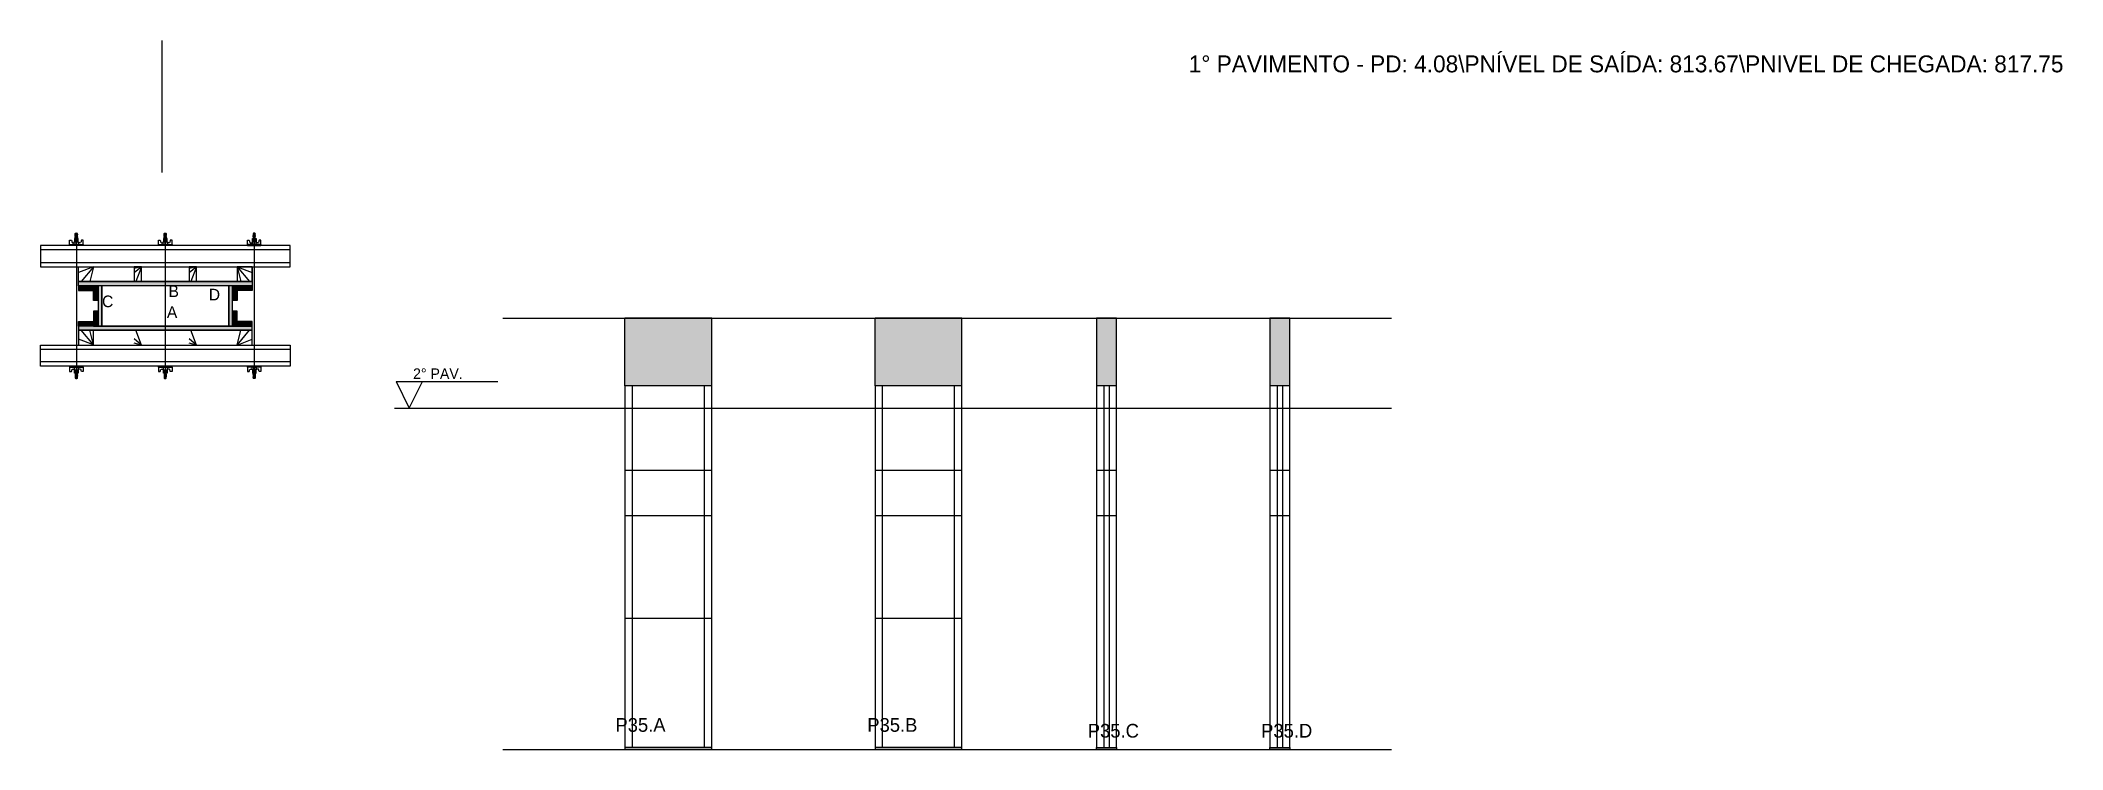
# Model space of a CAD drawing. Header units: metres. Extents: x 4707 to 6618, y 4066 to 4737.
import ezdxf

# ---------------------------------------------------------------- set-up
doc = ezdxf.new("R2010")
doc.units = ezdxf.units.M
for name, color, linetype in [('CHAPA', 7, 'Continuous'), ('COTA', 7, 'Continuous'), ('Hachura', 7, 'Continuous'), ('Madeira', 7, 'Continuous'), ('NIVEL 1° PAV.', 7, 'Continuous'), ('NIVEL 2° PAV.', 7, 'Continuous'), ('NOMENCLATURA', 7, 'Continuous'), ('Nível', 7, 'Continuous'), ('Painéis', 7, 'Continuous'), ('Perfil Metálico', 7, 'Continuous'), ('SARR_2.2x7', 7, 'Continuous'), ('SARRAFO', 7, 'Continuous'), ('Texto Seção', 7, 'Continuous'), ('TEXTO_GERAL', 7, 'Continuous')]:
    doc.layers.add(name, color=color, linetype=linetype)

msp = doc.modelspace()

# ---------------------------------------------------------------- hatches: boundary and pattern name
at = {"layer": 'COTA'}
h = msp.add_hatch(color=7, dxfattribs=at)
h.dxf.hatch_style = 1
h.paths.add_polyline_path([(5341.6, 4409.8), (5341.6, 4473.8), (5341.6, 4473.8), (5259.6, 4473.8), (5259.6, 4473.8), (5259.6, 4409.8), (5259.6, 4409.8), (5341.6, 4409.8)])
h = msp.add_hatch(color=7, dxfattribs=at)
h.dxf.hatch_style = 1
h.paths.add_polyline_path([(5496.1, 4473.8), (5496.1, 4409.8), (5496.1, 4409.8), (5578.1, 4409.8), (5578.1, 4409.8), (5578.1, 4473.8), (5578.1, 4473.8), (5496.1, 4473.8)])
h = msp.add_hatch(color=7, dxfattribs=at)
h.dxf.hatch_style = 1
h.paths.add_polyline_path([(5724.1, 4409.8), (5724.1, 4473.8), (5724.1, 4473.8), (5705.1, 4473.8), (5705.1, 4473.8), (5705.1, 4409.8), (5705.1, 4409.8), (5724.1, 4409.8)])
h = msp.add_hatch(color=7, dxfattribs=at)
h.dxf.hatch_style = 1
h.paths.add_polyline_path([(5887.9, 4409.8), (5887.9, 4473.8), (5887.9, 4473.8), (5868.9, 4473.8), (5868.9, 4473.8), (5868.9, 4409.8), (5868.9, 4409.8), (5887.9, 4409.8)])
at = {"layer": 'Hachura'}
h = msp.add_hatch(color=7, dxfattribs=at)
h.dxf.hatch_style = 1
h.paths.add_polyline_path([(4743.2, 4504.4), (4743.2, 4508.4), (4743.2, 4508.4), (4907.2, 4508.4), (4907.2, 4508.4), (4907.2, 4504.4), (4907.2, 4504.4), (4743.2, 4504.4)])
h = msp.add_hatch(color=7, dxfattribs=at)
h.dxf.hatch_style = 1
h.paths.add_polyline_path([(4743.2, 4504.4), (4743.2, 4508.4), (4743.2, 4508.4), (4907.2, 4508.4), (4907.2, 4508.4), (4907.2, 4504.4), (4907.2, 4504.4), (4743.2, 4504.4)])
h = msp.add_hatch(color=7, dxfattribs=at)
h.dxf.hatch_style = 1
h.paths.add_polyline_path([(4757.2, 4504.4), (4757.2, 4500), (4757.2, 4500), (4743.2, 4500), (4743.2, 4500), (4743.2, 4504.4), (4743.2, 4504.4), (4757.2, 4504.4)])
h = msp.add_hatch(color=7, dxfattribs=at)
h.dxf.hatch_style = 1
h.paths.add_polyline_path([(4761.6, 4504.4), (4757.2, 4504.4), (4757.2, 4504.4), (4757.2, 4490.4), (4757.2, 4490.4), (4761.6, 4490.4), (4761.6, 4490.4), (4761.6, 4504.4)])
h = msp.add_hatch(color=7, dxfattribs=at)
h.dxf.hatch_style = 1
h.paths.add_polyline_path([(4765.2, 4504.4), (4761.6, 4504.4), (4761.6, 4504.4), (4761.6, 4466.4), (4761.6, 4466.4), (4765.2, 4466.4), (4765.2, 4466.4), (4765.2, 4504.4)])
h = msp.add_hatch(color=7, dxfattribs=at)
h.dxf.hatch_style = 1
h.paths.add_polyline_path([(4765.2, 4504.4), (4761.6, 4504.4), (4761.6, 4504.4), (4761.6, 4466.4), (4761.6, 4466.4), (4765.2, 4466.4), (4765.2, 4466.4), (4765.2, 4504.4)])
h = msp.add_hatch(color=7, dxfattribs=at)
h.dxf.hatch_style = 1
h.paths.add_polyline_path([(4888.8, 4504.4), (4885.2, 4504.4), (4885.2, 4504.4), (4885.2, 4466.4), (4885.2, 4466.4), (4888.8, 4466.4), (4888.8, 4466.4), (4888.8, 4504.4)])
h = msp.add_hatch(color=7, dxfattribs=at)
h.dxf.hatch_style = 1
h.paths.add_polyline_path([(4888.8, 4504.4), (4885.2, 4504.4), (4885.2, 4504.4), (4885.2, 4466.4), (4885.2, 4466.4), (4888.8, 4466.4), (4888.8, 4466.4), (4888.8, 4504.4)])
h = msp.add_hatch(color=7, dxfattribs=at)
h.dxf.hatch_style = 1
h.paths.add_polyline_path([(4893.2, 4504.4), (4888.8, 4504.4), (4888.8, 4504.4), (4888.8, 4490.4), (4888.8, 4490.4), (4893.2, 4490.4), (4893.2, 4490.4), (4893.2, 4504.4)])
h = msp.add_hatch(color=7, dxfattribs=at)
h.dxf.hatch_style = 1
h.paths.add_polyline_path([(4893.2, 4504.4), (4893.2, 4500), (4893.2, 4500), (4907.2, 4500), (4907.2, 4500), (4907.2, 4504.4), (4907.2, 4504.4), (4893.2, 4504.4)])
h = msp.add_hatch(color=7, dxfattribs=at)
h.dxf.hatch_style = 1
h.paths.add_polyline_path([(4761.6, 4466.4), (4757.2, 4466.4), (4757.2, 4466.4), (4757.2, 4480.4), (4757.2, 4480.4), (4761.6, 4480.4), (4761.6, 4480.4), (4761.6, 4466.4)])
h = msp.add_hatch(color=7, dxfattribs=at)
h.dxf.hatch_style = 1
h.paths.add_polyline_path([(4893.2, 4466.4), (4888.8, 4466.4), (4888.8, 4466.4), (4888.8, 4480.4), (4888.8, 4480.4), (4893.2, 4480.4), (4893.2, 4480.4), (4893.2, 4466.4)])
h = msp.add_hatch(color=7, dxfattribs=at)
h.dxf.hatch_style = 1
h.paths.add_polyline_path([(4757.2, 4466.4), (4757.2, 4470.8), (4757.2, 4470.8), (4743.2, 4470.8), (4743.2, 4470.8), (4743.2, 4466.4), (4743.2, 4466.4), (4757.2, 4466.4)])
h = msp.add_hatch(color=7, dxfattribs=at)
h.dxf.hatch_style = 1
h.paths.add_polyline_path([(4743.2, 4466.4), (4743.2, 4462.4), (4743.2, 4462.4), (4907.2, 4462.4), (4907.2, 4462.4), (4907.2, 4466.4), (4907.2, 4466.4), (4743.2, 4466.4)])
h = msp.add_hatch(color=7, dxfattribs=at)
h.dxf.hatch_style = 1
h.paths.add_polyline_path([(4743.2, 4466.4), (4743.2, 4462.4), (4743.2, 4462.4), (4907.2, 4462.4), (4907.2, 4462.4), (4907.2, 4466.4), (4907.2, 4466.4), (4743.2, 4466.4)])
h = msp.add_hatch(color=7, dxfattribs=at)
h.dxf.hatch_style = 1
h.paths.add_polyline_path([(4893.2, 4466.4), (4893.2, 4470.8), (4893.2, 4470.8), (4907.2, 4470.8), (4907.2, 4470.8), (4907.2, 4466.4), (4907.2, 4466.4), (4893.2, 4466.4)])

# ---------------------------------------------------------------- linework, layer by layer
at = {"layer": 'CHAPA', "color": 7, "lineweight": 25}
for points in [[(4743.2, 4504.4), (4743.2, 4508.4), (4907.2, 4508.4), (4907.2, 4504.4)], [(4743.2, 4504.4), (4743.2, 4508.4), (4907.2, 4508.4), (4907.2, 4504.4)], [(4765.2, 4504.4), (4761.6, 4504.4), (4761.6, 4466.4), (4765.2, 4466.4)], [(4765.2, 4504.4), (4761.6, 4504.4), (4761.6, 4466.4), (4765.2, 4466.4)], [(4888.8, 4504.4), (4885.2, 4504.4), (4885.2, 4466.4), (4888.8, 4466.4)], [(4888.8, 4504.4), (4885.2, 4504.4), (4885.2, 4466.4), (4888.8, 4466.4)], [(4743.2, 4466.4), (4743.2, 4462.4), (4907.2, 4462.4), (4907.2, 4466.4)], [(4743.2, 4466.4), (4743.2, 4462.4), (4907.2, 4462.4), (4907.2, 4466.4)]]:
    msp.add_lwpolyline(points, close=True, dxfattribs=at)
at = {"layer": 'COTA', "color": 7, "lineweight": 25}
for p, q in [((5341.6, 4473.8), (5259.6, 4473.8)), ((5259.6, 4409.8), (5259.6, 4473.8)), ((5341.6, 4409.8), (5341.6, 4473.8)), ((5578.1, 4473.8), (5496.1, 4473.8)), ((5496.1, 4409.8), (5496.1, 4473.8)), ((5578.1, 4409.8), (5578.1, 4473.8))]:
    msp.add_line(p, q, dxfattribs=at)
for points in [[(5724.1, 4409.8), (5724.1, 4473.8), (5705.1, 4473.8), (5705.1, 4409.8)], [(5887.9, 4409.8), (5887.9, 4473.8), (5868.9, 4473.8), (5868.9, 4409.8)]]:
    msp.add_lwpolyline(points, dxfattribs=at)
at = {"layer": 'Defpoints', "color": 7, "lineweight": 25}
msp.add_line((4822.2, 4611.5), (4822.2, 4736.5), dxfattribs=at)
at = {"layer": 'Hachura', "color": 7, "lineweight": 25}
for p, q in [((4742.8, 4549.2), (4739.5, 4549.2)), ((4739.5, 4549.2), (4739.5, 4545.9)), ((4742.8, 4549.1), (4739.5, 4549.1)), ((4742.2, 4552.2), (4740, 4553.3)), ((4742.2, 4551), (4740, 4552.1)), ((4742.2, 4549.9), (4740, 4550.9)), ((4741.3, 4549.2), (4740, 4549.8)), ((4740.1, 4553.9), (4740.5, 4554.2)), ((4740.1, 4553.6), (4740.1, 4553.9)), ((4740.1, 4553.9), (4740.1, 4553.9)), ((4742.1, 4553.9), (4740.1, 4553.9)), ((4740.1, 4553.6), (4742.1, 4552.6)), ((4740.1, 4553.6), (4742.1, 4552.6)), ((4740.1, 4553.5), (4742.2, 4552.4)), ((4740.1, 4552.4), (4740.1, 4553.1)), ((4742.1, 4552.1), (4740.1, 4553.1)), ((4740.1, 4552.4), (4742.1, 4551.5)), ((4740.1, 4552.4), (4742.2, 4551.3)), ((4740.1, 4551.3), (4740.1, 4551.9)), ((4742.1, 4551), (4740.1, 4551.9)), ((4740.1, 4551.7), (4740.1, 4551.9)), ((4740.1, 4551.3), (4742.1, 4550.3)), ((4740.1, 4551.2), (4742.2, 4550.1)), ((4740.1, 4550.1), (4740.1, 4550.8)), ((4742.1, 4549.8), (4740.1, 4550.8)), ((4740.1, 4550.1), (4742.1, 4549.2)), ((4741, 4549.2), (4740.1, 4549.6)), ((4740.1, 4549.2), (4740.1, 4549.6)), ((4740.5, 4554.2), (4741.7, 4554.2)), ((4740.5, 4549.2), (4740.5, 4545.9)), ((4742.1, 4553.3), (4740.8, 4553.9)), ((4742.2, 4553.4), (4741, 4553.9)), ((4741.2, 4553.2), (4741.2, 4421.4)), ((4741.6, 4553.9), (4742.2, 4553.6)), ((4742.1, 4553.9), (4741.7, 4554.2)), ((4741.8, 4553.9), (4742.1, 4553.8)), ((4742.1, 4553.8), (4742.1, 4553.9)), ((4742.1, 4553.3), (4742.1, 4552.6)), ((4742.1, 4551.5), (4742.1, 4552.1)), ((4742.1, 4550.7), (4742.1, 4551)), ((4742.1, 4550.7), (4742.1, 4550.3)), ((4742.1, 4549.8), (4742.1, 4549.2)), ((4742.1, 4549.2), (4742.1, 4545.9)), ((4742.8, 4545.9), (4742.8, 4549.2)), ((4826.8, 4549.2), (4823.5, 4549.2)), ((4823.5, 4549.2), (4823.5, 4545.9)), ((4826.8, 4549.1), (4823.5, 4549.1)), ((4826.2, 4552.2), (4824, 4553.3)), ((4826.2, 4551), (4824, 4552.1)), ((4826.2, 4549.9), (4824, 4550.9)), ((4825.3, 4549.2), (4824, 4549.8)), ((4824.1, 4553.9), (4824.5, 4554.2)), ((4824.1, 4553.6), (4824.1, 4553.9)), ((4824.1, 4553.9), (4824.1, 4553.9)), ((4826.1, 4553.9), (4824.1, 4553.9)), ((4824.1, 4553.6), (4826.1, 4552.6)), ((4824.1, 4553.6), (4826.1, 4552.6)), ((4824.1, 4553.5), (4826.2, 4552.4)), ((4824.1, 4552.4), (4824.1, 4553.1)), ((4826.1, 4552.1), (4824.1, 4553.1)), ((4824.1, 4552.4), (4826.1, 4551.5)), ((4824.1, 4552.4), (4826.2, 4551.3)), ((4824.1, 4551.3), (4824.1, 4551.9)), ((4826.1, 4551), (4824.1, 4551.9)), ((4824.1, 4551.7), (4824.1, 4551.9)), ((4824.1, 4551.3), (4826.1, 4550.3)), ((4824.1, 4551.2), (4826.2, 4550.1)), ((4824.1, 4550.1), (4824.1, 4550.8)), ((4826.1, 4549.8), (4824.1, 4550.8)), ((4824.1, 4550.1), (4826.1, 4549.2)), ((4825, 4549.2), (4824.1, 4549.6)), ((4824.1, 4549.2), (4824.1, 4549.6)), ((4824.5, 4554.2), (4825.7, 4554.2)), ((4824.5, 4549.2), (4824.5, 4545.9)), ((4826.1, 4553.3), (4824.8, 4553.9)), ((4826.2, 4553.4), (4825, 4553.9)), ((4825.2, 4553.2), (4825.2, 4421.4)), ((4825.6, 4553.9), (4826.2, 4553.6)), ((4826.1, 4553.9), (4825.7, 4554.2)), ((4825.8, 4553.9), (4826.1, 4553.8)), ((4826.1, 4553.8), (4826.1, 4553.9)), ((4826.1, 4553.3), (4826.1, 4552.6)), ((4826.1, 4551.5), (4826.1, 4552.1)), ((4826.1, 4550.7), (4826.1, 4551)), ((4826.1, 4550.7), (4826.1, 4550.3)), ((4826.1, 4549.8), (4826.1, 4549.2)), ((4826.1, 4549.2), (4826.1, 4545.9)), ((4826.8, 4545.9), (4826.8, 4549.2)), ((4907.5, 4549.2), (4910.9, 4549.2)), ((4907.5, 4545.9), (4907.5, 4549.2)), ((4907.5, 4549.1), (4910.9, 4549.1)), ((4908.8, 4553.9), (4908.1, 4553.6)), ((4910.3, 4553.5), (4908.1, 4552.4)), ((4910.3, 4552.4), (4908.1, 4551.3)), ((4910.3, 4551.2), (4908.1, 4550.1)), ((4908.2, 4553.4), (4909.3, 4553.9)), ((4908.2, 4552.2), (4910.3, 4553.3)), ((4908.2, 4551), (4910.3, 4552.1)), ((4908.2, 4549.9), (4910.3, 4550.9)), ((4908.3, 4553.9), (4908.6, 4554.2)), ((4908.5, 4553.9), (4908.3, 4553.8)), ((4908.3, 4553.8), (4908.3, 4553.9)), ((4908.3, 4553.3), (4909.6, 4553.9)), ((4908.3, 4553.9), (4910.2, 4553.9)), ((4910.2, 4553.6), (4908.3, 4552.6)), ((4910.2, 4553.6), (4908.3, 4552.6)), ((4908.3, 4553.3), (4908.3, 4552.6)), ((4908.3, 4552.1), (4910.2, 4553.1)), ((4910.2, 4552.4), (4908.3, 4551.5)), ((4908.3, 4551.5), (4908.3, 4552.1)), ((4908.3, 4551), (4910.2, 4551.9)), ((4910.2, 4551.3), (4908.3, 4550.3)), ((4908.3, 4550.7), (4908.3, 4551)), ((4908.3, 4549.8), (4910.2, 4550.8)), ((4908.3, 4550.7), (4908.3, 4550.3)), ((4910.2, 4550.1), (4908.3, 4549.2)), ((4908.3, 4549.8), (4908.3, 4549.2)), ((4908.3, 4549.2), (4908.3, 4545.9)), ((4909.9, 4554.2), (4908.6, 4554.2)), ((4909, 4549.2), (4910.3, 4549.8)), ((4909.2, 4553.2), (4909.2, 4421.4)), ((4909.3, 4549.2), (4910.2, 4549.6)), ((4909.8, 4549.2), (4909.8, 4545.9)), ((4910.2, 4553.9), (4909.9, 4554.2)), ((4910.2, 4553.6), (4910.2, 4553.9)), ((4910.2, 4553.9), (4910.2, 4553.9)), ((4910.2, 4552.4), (4910.2, 4553.1)), ((4910.2, 4551.3), (4910.2, 4551.9)), ((4910.2, 4551.7), (4910.2, 4551.9)), ((4910.2, 4550.1), (4910.2, 4550.8)), ((4910.2, 4549.2), (4910.2, 4549.6)), ((4910.9, 4549.2), (4910.9, 4545.9)), ((4734.7, 4542.4), (4734.7, 4547.6)), ((4734.7, 4547.6), (4736.4, 4547.6)), ((4734.7, 4543.4), (4747.6, 4543.4)), ((4734.7, 4543.4), (4739.9, 4543.4)), ((4747.6, 4542.4), (4734.7, 4542.4)), ((4734.9, 4543.4), (4734.9, 4542.4)), ((4735.1, 4543.4), (4735.1, 4542.4)), ((4735.4, 4543.4), (4735.4, 4542.4)), ((4735.9, 4543.4), (4735.9, 4542.4)), ((4736.4, 4547.6), (4737, 4545.4)), ((4736.7, 4543.4), (4736.7, 4542.4)), ((4737.3, 4545.2), (4739.2, 4545.2)), ((4738.1, 4543.4), (4738.1, 4542.4)), ((4746.7, 4542.4), (4738.9, 4542.4)), ((4739.2, 4545.9), (4743.1, 4545.9)), ((4739.2, 4543.4), (4739.2, 4545.9)), ((4741.2, 4543.4), (4739.2, 4543.4)), ((4739.9, 4543.4), (4740.5, 4543.4)), ((4740.2, 4543), (4740.2, 4543.2)), ((4740.2, 4542.6), (4740.2, 4543)), ((4740.9, 4543.4), (4740.9, 4545.3)), ((4741.2, 4543.4), (4741.2, 4542.4)), ((4741.4, 4545.3), (4741.4, 4543.4)), ((4742.1, 4543.2), (4742.1, 4542.8)), ((4743.1, 4545.9), (4742.8, 4545.9)), ((4743.1, 4545.9), (4742.8, 4545.9)), ((4743.1, 4545.9), (4743.1, 4543.4)), ((4745, 4545.2), (4743.1, 4545.2)), ((4744.2, 4543.4), (4744.2, 4542.4)), ((4745.9, 4547.6), (4745.4, 4545.4)), ((4745.6, 4543.4), (4745.6, 4542.4)), ((4747.6, 4547.6), (4745.9, 4547.6)), ((4746.5, 4543.4), (4746.5, 4542.4)), ((4746.9, 4543.4), (4746.9, 4542.4)), ((4747.3, 4543.4), (4747.3, 4542.4)), ((4747.5, 4543.4), (4747.5, 4542.4)), ((4747.6, 4543.4), (4747.6, 4547.6)), ((4747.6, 4543.4), (4747.6, 4542.4)), ((4818.7, 4542.4), (4818.7, 4547.6)), ((4818.7, 4547.6), (4820.4, 4547.6)), ((4818.7, 4543.4), (4831.6, 4543.4)), ((4818.7, 4543.4), (4823.9, 4543.4)), ((4831.6, 4542.4), (4818.7, 4542.4)), ((4818.9, 4543.4), (4818.9, 4542.4)), ((4819.1, 4543.4), (4819.1, 4542.4)), ((4819.4, 4543.4), (4819.4, 4542.4)), ((4819.9, 4543.4), (4819.9, 4542.4)), ((4820.4, 4547.6), (4821, 4545.4)), ((4820.7, 4543.4), (4820.7, 4542.4)), ((4821.3, 4545.2), (4823.2, 4545.2)), ((4822.1, 4543.4), (4822.1, 4542.4)), ((4830.7, 4542.4), (4822.9, 4542.4)), ((4823.2, 4545.9), (4827.1, 4545.9)), ((4823.2, 4543.4), (4823.2, 4545.9)), ((4825.2, 4543.4), (4823.2, 4543.4)), ((4823.9, 4543.4), (4824.5, 4543.4)), ((4824.2, 4543), (4824.2, 4543.2)), ((4824.2, 4542.6), (4824.2, 4543)), ((4824.9, 4543.4), (4824.9, 4545.3)), ((4825.2, 4543.4), (4825.2, 4542.4)), ((4825.4, 4545.3), (4825.4, 4543.4)), ((4826.1, 4543.2), (4826.1, 4542.8)), ((4827.1, 4545.9), (4826.8, 4545.9)), ((4827.1, 4545.9), (4826.8, 4545.9)), ((4827.1, 4545.9), (4827.1, 4543.4)), ((4829, 4545.2), (4827.1, 4545.2)), ((4828.2, 4543.4), (4828.2, 4542.4)), ((4829.9, 4547.6), (4829.4, 4545.4)), ((4829.6, 4543.4), (4829.6, 4542.4)), ((4831.6, 4547.6), (4829.9, 4547.6)), ((4830.5, 4543.4), (4830.5, 4542.4)), ((4830.9, 4543.4), (4830.9, 4542.4)), ((4831.3, 4543.4), (4831.3, 4542.4)), ((4831.5, 4543.4), (4831.5, 4542.4)), ((4831.6, 4543.4), (4831.6, 4547.6)), ((4831.6, 4543.4), (4831.6, 4542.4)), ((4902.7, 4543.4), (4902.7, 4547.6)), ((4902.7, 4547.6), (4904.4, 4547.6)), ((4915.6, 4543.4), (4902.7, 4543.4)), ((4902.7, 4543.4), (4902.7, 4542.4)), ((4902.7, 4542.4), (4915.6, 4542.4)), ((4902.9, 4543.4), (4902.9, 4542.4)), ((4903.1, 4543.4), (4903.1, 4542.4)), ((4903.4, 4543.4), (4903.4, 4542.4)), ((4903.7, 4542.4), (4911.5, 4542.4)), ((4903.9, 4543.4), (4903.9, 4542.4)), ((4904.4, 4547.6), (4905, 4545.4)), ((4904.7, 4543.4), (4904.7, 4542.4)), ((4905.3, 4545.2), (4907.2, 4545.2)), ((4906.1, 4543.4), (4906.1, 4542.4)), ((4911.1, 4545.9), (4907.2, 4545.9)), ((4907.2, 4545.9), (4907.2, 4543.4)), ((4907.2, 4545.9), (4907.5, 4545.9)), ((4907.2, 4545.9), (4907.5, 4545.9)), ((4908.2, 4543.2), (4908.2, 4542.8)), ((4909, 4545.3), (4909, 4543.4)), ((4909.2, 4543.4), (4911.1, 4543.4)), ((4909.2, 4543.4), (4909.2, 4542.4)), ((4909.5, 4543.4), (4909.5, 4545.3)), ((4910.5, 4543.4), (4909.8, 4543.4)), ((4910.1, 4543), (4910.1, 4543.2)), ((4910.1, 4542.6), (4910.1, 4543)), ((4915.6, 4543.4), (4910.5, 4543.4)), ((4911.1, 4543.4), (4911.1, 4545.9)), ((4913.1, 4545.2), (4911.1, 4545.2)), ((4912.2, 4543.4), (4912.2, 4542.4)), ((4913.9, 4547.6), (4913.4, 4545.4)), ((4913.6, 4543.4), (4913.6, 4542.4)), ((4915.6, 4547.6), (4913.9, 4547.6)), ((4914.5, 4543.4), (4914.5, 4542.4)), ((4914.9, 4543.4), (4914.9, 4542.4)), ((4915.3, 4543.4), (4915.3, 4542.4)), ((4915.5, 4543.4), (4915.5, 4542.4)), ((4915.6, 4542.4), (4915.6, 4547.6)), ((4747.6, 4428.4), (4734.7, 4428.4)), ((4734.7, 4428.4), (4734.7, 4423.3)), ((4734.7, 4427.5), (4747.6, 4427.5)), ((4734.7, 4427.5), (4739.9, 4427.5)), ((4734.7, 4423.3), (4736.4, 4423.3)), ((4734.9, 4427.5), (4734.9, 4428.5)), ((4735.1, 4427.5), (4735.1, 4428.5)), ((4735.4, 4427.5), (4735.4, 4428.5)), ((4735.9, 4427.5), (4735.9, 4428.5)), ((4736.4, 4423.3), (4737, 4425.5)), ((4736.7, 4427.5), (4736.7, 4428.5)), ((4737.3, 4425.7), (4739.2, 4425.7)), ((4738.1, 4427.5), (4738.1, 4428.5)), ((4746.7, 4428.4), (4738.9, 4428.4)), ((4741.2, 4427.5), (4739.2, 4427.5)), ((4739.2, 4427.5), (4739.2, 4425)), ((4739.2, 4425), (4743.1, 4425)), ((4739.5, 4421.7), (4739.5, 4425)), ((4742.8, 4421.8), (4739.5, 4421.8)), ((4742.8, 4421.7), (4739.5, 4421.7)), ((4739.9, 4427.5), (4740.5, 4427.5)), ((4741.3, 4421.7), (4740, 4421.1)), ((4742.2, 4421), (4740, 4419.9)), ((4742.2, 4419.9), (4740, 4418.8)), ((4742.2, 4418.7), (4740, 4417.6)), ((4740.1, 4420.8), (4742.1, 4421.7)), ((4741, 4421.7), (4740.1, 4421.3)), ((4740.1, 4421.7), (4740.1, 4421.3)), ((4742.1, 4421.1), (4740.1, 4420.1)), ((4740.1, 4420.8), (4740.1, 4420.1)), ((4740.1, 4419.7), (4742.2, 4420.8)), ((4740.1, 4419.6), (4742.1, 4420.6)), ((4742.1, 4419.9), (4740.1, 4419)), ((4740.1, 4419.6), (4740.1, 4419)), ((4740.1, 4418.5), (4742.2, 4419.6)), ((4740.1, 4418.5), (4742.1, 4419.4)), ((4740.1, 4419.2), (4740.1, 4419)), ((4742.1, 4418.8), (4740.1, 4417.8)), ((4740.1, 4418.5), (4740.1, 4417.8)), ((4740.1, 4417.4), (4742.2, 4418.5)), ((4740.1, 4417.3), (4742.1, 4418.3)), ((4740.1, 4417.3), (4742.1, 4418.3)), ((4740.1, 4417.3), (4740.1, 4417)), ((4740.1, 4417), (4740.1, 4417)), ((4740.1, 4417), (4740.5, 4416.6)), ((4742.1, 4417), (4740.1, 4417)), ((4740.2, 4428.3), (4740.2, 4427.9)), ((4740.2, 4427.9), (4740.2, 4427.7)), ((4740.5, 4421.7), (4740.5, 4425)), ((4740.5, 4416.6), (4741.7, 4416.6)), ((4742.1, 4417.6), (4740.8, 4417)), ((4740.9, 4427.5), (4740.9, 4425.5)), ((4742.2, 4417.5), (4741, 4417)), ((4741.2, 4427.5), (4741.2, 4428.4)), ((4741.4, 4425.5), (4741.4, 4427.5)), ((4741.6, 4417), (4742.2, 4417.3)), ((4742.1, 4417), (4741.7, 4416.6)), ((4741.8, 4417), (4742.1, 4417.1)), ((4742.1, 4427.7), (4742.1, 4428.1)), ((4742.1, 4421.7), (4742.1, 4425)), ((4742.1, 4421.1), (4742.1, 4421.7)), ((4742.1, 4420.1), (4742.1, 4420.6)), ((4742.1, 4420.1), (4742.1, 4419.9)), ((4742.1, 4419.4), (4742.1, 4418.8)), ((4742.1, 4417.6), (4742.1, 4418.3)), ((4742.1, 4417.1), (4742.1, 4417)), ((4742.8, 4425), (4742.8, 4421.7)), ((4743.1, 4425), (4742.8, 4425)), ((4743.1, 4425), (4742.8, 4425)), ((4743.1, 4425), (4743.1, 4427.5)), ((4745, 4425.7), (4743.1, 4425.7)), ((4744.2, 4427.5), (4744.2, 4428.4)), ((4745.9, 4423.3), (4745.4, 4425.5)), ((4745.6, 4427.5), (4745.6, 4428.5)), ((4747.6, 4423.3), (4745.9, 4423.3)), ((4746.5, 4427.5), (4746.5, 4428.5)), ((4746.9, 4427.5), (4746.9, 4428.5)), ((4747.3, 4427.5), (4747.3, 4428.5)), ((4747.5, 4427.5), (4747.5, 4428.5)), ((4747.6, 4427.5), (4747.6, 4428.4)), ((4747.6, 4427.5), (4747.6, 4423.3)), ((4831.6, 4428.4), (4818.7, 4428.4)), ((4818.7, 4428.4), (4818.7, 4423.3)), ((4818.7, 4427.5), (4831.6, 4427.5)), ((4818.7, 4427.5), (4823.9, 4427.5)), ((4818.7, 4423.3), (4820.4, 4423.3)), ((4818.9, 4427.5), (4818.9, 4428.5)), ((4819.1, 4427.5), (4819.1, 4428.5)), ((4819.4, 4427.5), (4819.4, 4428.5)), ((4819.9, 4427.5), (4819.9, 4428.5)), ((4820.4, 4423.3), (4821, 4425.5)), ((4820.7, 4427.5), (4820.7, 4428.5)), ((4821.3, 4425.7), (4823.2, 4425.7)), ((4822.1, 4427.5), (4822.1, 4428.5)), ((4830.7, 4428.4), (4822.9, 4428.4)), ((4825.2, 4427.5), (4823.2, 4427.5)), ((4823.2, 4427.5), (4823.2, 4425)), ((4823.2, 4425), (4827.1, 4425)), ((4823.5, 4421.7), (4823.5, 4425)), ((4826.8, 4421.8), (4823.5, 4421.8)), ((4826.8, 4421.7), (4823.5, 4421.7)), ((4823.9, 4427.5), (4824.5, 4427.5)), ((4825.3, 4421.7), (4824, 4421.1)), ((4826.2, 4421), (4824, 4419.9)), ((4826.2, 4419.9), (4824, 4418.8)), ((4826.2, 4418.7), (4824, 4417.6)), ((4824.1, 4420.8), (4826.1, 4421.7)), ((4825, 4421.7), (4824.1, 4421.3)), ((4824.1, 4421.7), (4824.1, 4421.3)), ((4826.1, 4421.1), (4824.1, 4420.1)), ((4824.1, 4420.8), (4824.1, 4420.1)), ((4824.1, 4419.7), (4826.2, 4420.8)), ((4824.1, 4419.6), (4826.1, 4420.6)), ((4826.1, 4419.9), (4824.1, 4419)), ((4824.1, 4419.6), (4824.1, 4419)), ((4824.1, 4418.5), (4826.2, 4419.6)), ((4824.1, 4418.5), (4826.1, 4419.4)), ((4824.1, 4419.2), (4824.1, 4419)), ((4826.1, 4418.8), (4824.1, 4417.8)), ((4824.1, 4418.5), (4824.1, 4417.8)), ((4824.1, 4417.4), (4826.2, 4418.5)), ((4824.1, 4417.3), (4826.1, 4418.3)), ((4824.1, 4417.3), (4826.1, 4418.3)), ((4824.1, 4417.3), (4824.1, 4417)), ((4824.1, 4417), (4824.1, 4417)), ((4824.1, 4417), (4824.5, 4416.6)), ((4826.1, 4417), (4824.1, 4417)), ((4824.2, 4428.3), (4824.2, 4427.9)), ((4824.2, 4427.9), (4824.2, 4427.7)), ((4824.5, 4421.7), (4824.5, 4425)), ((4824.5, 4416.6), (4825.7, 4416.6)), ((4826.1, 4417.6), (4824.8, 4417)), ((4824.9, 4427.5), (4824.9, 4425.5)), ((4826.2, 4417.5), (4825, 4417)), ((4825.2, 4427.5), (4825.2, 4428.4)), ((4825.4, 4425.5), (4825.4, 4427.5)), ((4825.6, 4417), (4826.2, 4417.3)), ((4826.1, 4417), (4825.7, 4416.6)), ((4825.8, 4417), (4826.1, 4417.1)), ((4826.1, 4427.7), (4826.1, 4428.1)), ((4826.1, 4421.7), (4826.1, 4425)), ((4826.1, 4421.1), (4826.1, 4421.7)), ((4826.1, 4420.1), (4826.1, 4420.6)), ((4826.1, 4420.1), (4826.1, 4419.9)), ((4826.1, 4419.4), (4826.1, 4418.8)), ((4826.1, 4417.6), (4826.1, 4418.3)), ((4826.1, 4417.1), (4826.1, 4417)), ((4826.8, 4425), (4826.8, 4421.7)), ((4827.1, 4425), (4826.8, 4425)), ((4827.1, 4425), (4826.8, 4425)), ((4827.1, 4425), (4827.1, 4427.5)), ((4829, 4425.7), (4827.1, 4425.7)), ((4828.2, 4427.5), (4828.2, 4428.4)), ((4829.9, 4423.3), (4829.4, 4425.5)), ((4829.6, 4427.5), (4829.6, 4428.5)), ((4831.6, 4423.3), (4829.9, 4423.3)), ((4830.5, 4427.5), (4830.5, 4428.5)), ((4830.9, 4427.5), (4830.9, 4428.5)), ((4831.3, 4427.5), (4831.3, 4428.5)), ((4831.5, 4427.5), (4831.5, 4428.5)), ((4831.6, 4427.5), (4831.6, 4428.4)), ((4831.6, 4427.5), (4831.6, 4423.3)), ((4902.7, 4428.4), (4915.6, 4428.4)), ((4902.7, 4427.5), (4902.7, 4428.4)), ((4915.6, 4427.5), (4902.7, 4427.5)), ((4902.7, 4427.5), (4902.7, 4423.3)), ((4902.7, 4423.3), (4904.4, 4423.3)), ((4902.9, 4427.5), (4902.9, 4428.5)), ((4903.1, 4427.5), (4903.1, 4428.5)), ((4903.4, 4427.5), (4903.4, 4428.5)), ((4903.7, 4428.4), (4911.5, 4428.4)), ((4903.9, 4427.5), (4903.9, 4428.5)), ((4904.4, 4423.3), (4905, 4425.5)), ((4904.7, 4427.5), (4904.7, 4428.5)), ((4905.3, 4425.7), (4907.2, 4425.7)), ((4906.1, 4427.5), (4906.1, 4428.4)), ((4907.2, 4425), (4907.2, 4427.5)), ((4911.1, 4425), (4907.2, 4425)), ((4907.2, 4425), (4907.5, 4425)), ((4907.2, 4425), (4907.5, 4425)), ((4907.5, 4425), (4907.5, 4421.7)), ((4907.5, 4421.8), (4910.9, 4421.8)), ((4907.5, 4421.7), (4910.9, 4421.7)), ((4910.3, 4419.7), (4908.1, 4420.8)), ((4910.3, 4418.5), (4908.1, 4419.6)), ((4910.3, 4417.4), (4908.1, 4418.5)), ((4908.8, 4417), (4908.1, 4417.3)), ((4908.2, 4427.7), (4908.2, 4428.1)), ((4908.2, 4421), (4910.3, 4419.9)), ((4908.2, 4419.9), (4910.3, 4418.8)), ((4908.2, 4418.7), (4910.3, 4417.6)), ((4908.2, 4417.5), (4909.3, 4417)), ((4908.3, 4421.7), (4908.3, 4425)), ((4908.3, 4421.1), (4908.3, 4421.7)), ((4910.2, 4420.8), (4908.3, 4421.7)), ((4908.3, 4421.1), (4910.2, 4420.1)), ((4908.3, 4420.1), (4908.3, 4420.6)), ((4910.2, 4419.6), (4908.3, 4420.6)), ((4908.3, 4420.1), (4908.3, 4419.9)), ((4908.3, 4419.9), (4910.2, 4419)), ((4908.3, 4419.4), (4908.3, 4418.8)), ((4910.2, 4418.5), (4908.3, 4419.4)), ((4908.3, 4418.8), (4910.2, 4417.8)), ((4910.2, 4417.3), (4908.3, 4418.3)), ((4908.3, 4417.6), (4908.3, 4418.3)), ((4910.2, 4417.3), (4908.3, 4418.3)), ((4908.3, 4417.6), (4909.6, 4417)), ((4908.5, 4417), (4908.3, 4417.1)), ((4908.3, 4417.1), (4908.3, 4417)), ((4908.3, 4417), (4908.6, 4416.6)), ((4908.3, 4417), (4910.2, 4417)), ((4909.9, 4416.6), (4908.6, 4416.6)), ((4909, 4425.5), (4909, 4427.5)), ((4909, 4421.7), (4910.3, 4421.1)), ((4909.2, 4427.5), (4909.2, 4428.4)), ((4909.2, 4427.5), (4911.1, 4427.5)), ((4909.3, 4421.7), (4910.2, 4421.3)), ((4909.5, 4427.5), (4909.5, 4425.5)), ((4910.5, 4427.5), (4909.8, 4427.5)), ((4909.8, 4421.7), (4909.8, 4425)), ((4910.2, 4417), (4909.9, 4416.6)), ((4910.1, 4428.3), (4910.1, 4427.9)), ((4910.1, 4427.9), (4910.1, 4427.7)), ((4910.2, 4421.7), (4910.2, 4421.3)), ((4910.2, 4420.8), (4910.2, 4420.1)), ((4910.2, 4419.6), (4910.2, 4419)), ((4910.2, 4419.2), (4910.2, 4419)), ((4910.2, 4418.5), (4910.2, 4417.8)), ((4910.2, 4417.3), (4910.2, 4417)), ((4910.2, 4417), (4910.2, 4417)), ((4915.6, 4427.5), (4910.5, 4427.5)), ((4910.9, 4421.7), (4910.9, 4425)), ((4911.1, 4427.5), (4911.1, 4425)), ((4913.1, 4425.7), (4911.1, 4425.7)), ((4912.2, 4427.5), (4912.2, 4428.5)), ((4913.9, 4423.3), (4913.4, 4425.5)), ((4913.6, 4427.5), (4913.6, 4428.5)), ((4915.6, 4423.3), (4913.9, 4423.3)), ((4914.5, 4427.5), (4914.5, 4428.5)), ((4914.9, 4427.5), (4914.9, 4428.5)), ((4915.3, 4427.5), (4915.3, 4428.5)), ((4915.5, 4427.5), (4915.5, 4428.5)), ((4915.6, 4428.4), (4915.6, 4423.3))]:
    msp.add_line(p, q, dxfattribs=at)
at = {"layer": 'Madeira', "color": 7, "lineweight": 25}
for p, q in [((4757.2, 4522.4), (4743.2, 4517)), ((4757.2, 4522.4), (4745.7, 4508.5)), ((4757.2, 4522.4), (4753.7, 4508.4)), ((4802.7, 4522.5), (4795.7, 4516.7)), ((4802.7, 4522.5), (4795.7, 4520.7)), ((4802.7, 4522.5), (4797.2, 4508.5)), ((4854.7, 4522.5), (4847.7, 4516.7)), ((4854.7, 4522.5), (4847.7, 4520.7)), ((4854.7, 4522.5), (4849.2, 4508.5)), ((4893.2, 4522.5), (4904.7, 4508.4)), ((4893.2, 4522.5), (4896.7, 4508.5)), ((4893.2, 4522.5), (4907.2, 4517)), ((4757.2, 4448.5), (4743.2, 4453.9)), ((4757.2, 4448.5), (4745.7, 4462.4)), ((4757.2, 4448.5), (4753.7, 4462.4)), ((4802.7, 4448.4), (4795.7, 4454.2)), ((4802.7, 4448.4), (4797.2, 4462.4)), ((4854.7, 4448.4), (4847.7, 4454.2)), ((4854.7, 4448.4), (4849.2, 4462.4)), ((4893.2, 4448.4), (4904.7, 4462.4)), ((4893.2, 4448.4), (4896.7, 4462.4)), ((4893.2, 4448.4), (4907.2, 4453.9)), ((4802.7, 4448.4), (4795.7, 4450.2)), ((4854.7, 4448.4), (4847.7, 4450.2))]:
    msp.add_line(p, q, dxfattribs=at)
for points in [[(4907.2, 4522.5), (4907.2, 4508.5), (4743.2, 4508.5), (4743.2, 4522.5)], [(4802.7, 4522.5), (4795.7, 4522.5), (4795.7, 4508.5), (4802.7, 4508.5)], [(4854.7, 4522.5), (4847.7, 4522.5), (4847.7, 4508.5), (4854.7, 4508.5)], [(4893.2, 4522.5), (4893.2, 4508.5), (4907.2, 4508.4), (4907.2, 4522.4)], [(4757.2, 4448.5), (4757.2, 4462.5), (4743.2, 4462.4), (4743.2, 4448.4)], [(4907.2, 4448.4), (4907.2, 4462.4), (4743.2, 4462.4), (4743.2, 4448.4)]]:
    msp.add_lwpolyline(points, close=True, dxfattribs=at)
at = {"layer": 'NIVEL 1° PAV.', "color": 7, "lineweight": 25}
msp.add_line((5144.1, 4473.8), (5983.9, 4473.8), dxfattribs=at)
at = {"layer": 'NIVEL 2° PAV.', "color": 7, "lineweight": 25}
for p, q in [((5043.3, 4413.8), (5139.3, 4413.8)), ((5043.3, 4413.8), (5055.8, 4388.8)), ((5055.8, 4388.8), (5068.3, 4413.8)), ((5041.9, 4388.8), (5983.9, 4388.8))]:
    msp.add_line(p, q, dxfattribs=at)
at = {"layer": 'Nível', "color": 7, "lineweight": 25}
for p, q in [((5144.1, 4473.8), (5983.9, 4473.8)), ((5144.1, 4065.8), (5983.9, 4065.8))]:
    msp.add_line(p, q, dxfattribs=at)
at = {"layer": 'Painéis', "color": 7, "lineweight": 25}
for p, q in [((5341.6, 4409.8), (5259.6, 4409.8)), ((5259.6, 4409.8), (5259.6, 4065.8)), ((5259.6, 4409.8), (5259.6, 4409.8)), ((5341.6, 4065.8), (5341.6, 4409.8)), ((5341.6, 4409.8), (5341.6, 4409.8)), ((5578.1, 4409.8), (5496.1, 4409.8)), ((5496.1, 4409.8), (5496.1, 4065.8)), ((5496.1, 4409.8), (5496.1, 4409.8)), ((5578.1, 4065.8), (5578.1, 4409.8)), ((5578.1, 4409.8), (5578.1, 4409.8)), ((5705.1, 4409.8), (5705.1, 4067.8)), ((5724.1, 4067.8), (5724.1, 4409.8)), ((5868.9, 4409.8), (5868.9, 4067.8)), ((5887.9, 4067.8), (5887.9, 4409.8)), ((5341.6, 4329.8), (5259.6, 4329.8)), ((5578.1, 4329.8), (5496.1, 4329.8)), ((5724.1, 4329.8), (5705.1, 4329.8)), ((5887.9, 4329.8), (5868.9, 4329.8)), ((5341.6, 4286.8), (5259.6, 4286.8)), ((5578.1, 4286.8), (5496.1, 4286.8)), ((5724.1, 4286.8), (5705.1, 4286.8)), ((5887.9, 4286.8), (5868.9, 4286.8)), ((5341.6, 4189.8), (5259.6, 4189.8)), ((5578.1, 4189.8), (5496.1, 4189.8)), ((5259.6, 4067.8), (5341.6, 4067.8)), ((5496.1, 4067.8), (5578.1, 4067.8)), ((5705.1, 4067.8), (5724.1, 4067.8)), ((5868.9, 4067.8), (5887.9, 4067.8))]:
    msp.add_line(p, q, dxfattribs=at)
for points in [[(4885.2, 4466.4), (4885.2, 4504.4), (4765.2, 4504.4), (4765.2, 4466.4)], [(5341.6, 4067.8), (5259.6, 4067.8), (5259.6, 4065.8), (5341.6, 4065.8)], [(5578.1, 4067.8), (5496.1, 4067.8), (5496.1, 4065.8), (5578.1, 4065.8)], [(5705.1, 4067.8), (5724.1, 4067.8), (5724.1, 4065.8), (5705.1, 4065.8)], [(5868.9, 4067.8), (5887.9, 4067.8), (5887.9, 4065.8), (5868.9, 4065.8)]]:
    msp.add_lwpolyline(points, close=True, dxfattribs=at)
for points in [[(5724.1, 4409.8), (5724.1, 4409.8), (5705.1, 4409.8), (5705.1, 4409.8)], [(5887.9, 4409.8), (5887.9, 4409.8), (5868.9, 4409.8), (5868.9, 4409.8)]]:
    msp.add_lwpolyline(points, dxfattribs=at)
at = {"layer": 'Perfil Metálico', "color": 7, "lineweight": 25}
for points in [[(4707.2, 4542.4), (4707.2, 4522.4), (4943.2, 4522.4), (4943.2, 4542.4)], [(4943.2, 4526.4), (4943.2, 4538.4), (4707.2, 4538.4), (4707.2, 4526.4)], [(4707.2, 4428.4), (4707.2, 4448.4), (4943.2, 4448.4), (4943.2, 4428.4)], [(4943.2, 4444.4), (4943.2, 4432.4), (4707.2, 4432.4), (4707.2, 4444.4)]]:
    msp.add_lwpolyline(points, close=True, dxfattribs=at)
at = {"layer": 'SARR_2.2x7', "color": 7, "lineweight": 25}
for p, q in [((5266.6, 4329.8), (5266.6, 4409.8)), ((5334.6, 4329.8), (5334.6, 4409.8)), ((5503.1, 4329.8), (5503.1, 4409.8)), ((5571.1, 4329.8), (5571.1, 4409.8)), ((5712.1, 4409.8), (5712.1, 4286.8)), ((5717.1, 4409.8), (5717.1, 4286.8)), ((5875.9, 4409.8), (5875.9, 4286.8)), ((5880.9, 4409.8), (5880.9, 4286.8)), ((5266.6, 4189.8), (5266.6, 4329.8)), ((5334.6, 4189.8), (5334.6, 4329.8)), ((5503.1, 4189.8), (5503.1, 4329.8)), ((5571.1, 4189.8), (5571.1, 4329.8)), ((5712.1, 4286.8), (5712.1, 4067.8)), ((5717.1, 4286.8), (5717.1, 4067.8)), ((5875.9, 4286.8), (5875.9, 4067.8)), ((5880.9, 4286.8), (5880.9, 4067.8)), ((5266.6, 4067.8), (5266.6, 4189.8)), ((5334.6, 4067.8), (5334.6, 4189.8)), ((5503.1, 4067.8), (5503.1, 4189.8)), ((5571.1, 4067.8), (5571.1, 4189.8)), ((5266.6, 4067.8), (5266.6, 4067.8)), ((5334.6, 4067.8), (5334.6, 4067.8)), ((5503.1, 4067.8), (5503.1, 4067.8)), ((5571.1, 4067.8), (5571.1, 4067.8))]:
    msp.add_line(p, q, dxfattribs=at)
at = {"layer": 'SARRAFO', "color": 7, "lineweight": 25}
for points in [[(4743.2, 4500), (4757.2, 4500), (4757.2, 4504.4), (4743.2, 4504.4)], [(4757.2, 4490.4), (4757.2, 4504.4), (4761.6, 4504.4), (4761.6, 4490.4)], [(4888.8, 4490.4), (4888.8, 4504.4), (4893.2, 4504.4), (4893.2, 4490.4)], [(4907.2, 4500), (4893.2, 4500), (4893.2, 4504.4), (4907.2, 4504.4)], [(4757.2, 4480.4), (4757.2, 4466.4), (4761.6, 4466.4), (4761.6, 4480.4)], [(4888.8, 4480.4), (4888.8, 4466.4), (4893.2, 4466.4), (4893.2, 4480.4)], [(4743.2, 4470.8), (4757.2, 4470.8), (4757.2, 4466.4), (4743.2, 4466.4)], [(4907.2, 4470.8), (4893.2, 4470.8), (4893.2, 4466.4), (4907.2, 4466.4)]]:
    msp.add_lwpolyline(points, close=True, dxfattribs=at)

# ---------------------------------------------------------------- texts
at = {"layer": 'NIVEL 2° PAV.', "color": 7, "lineweight": 25}
msp.add_text('2° PAV.', height=10, dxfattribs=at).set_placement((5059.3, 4416.3))
at = {"layer": 'NOMENCLATURA', "color": 7, "lineweight": 25}
msp.add_text('1° PAVIMENTO - PD: 4.08\\PNÍVEL DE SAÍDA: 813.67\\PNIVEL DE CHEGADA: 817.75', height=16, dxfattribs=at).set_placement((5792.4, 4706.3))
at = {"layer": 'Texto Seção', "color": 7, "lineweight": 25}
for s, p in [('P35.A', (5250.6, 4082.6)), ('P35.B', (5488.6, 4082.6)), ('P35.C', (5697, 4077.1)), ('P35.D', (5860.8, 4077.1))]:
    msp.add_text(s, height=13, dxfattribs=at).set_placement(p)
at = {"layer": 'TEXTO_GERAL', "color": 7, "lineweight": 25}
for s, p in [('C', (4765.4, 4484.2)), ('B', (4828.2, 4493.8)), ('D', (4866.3, 4490.6)), ('A', (4826.7, 4474))]:
    msp.add_text(s, height=11, dxfattribs=at).set_placement(p)

doc.saveas('drawing.dxf')
